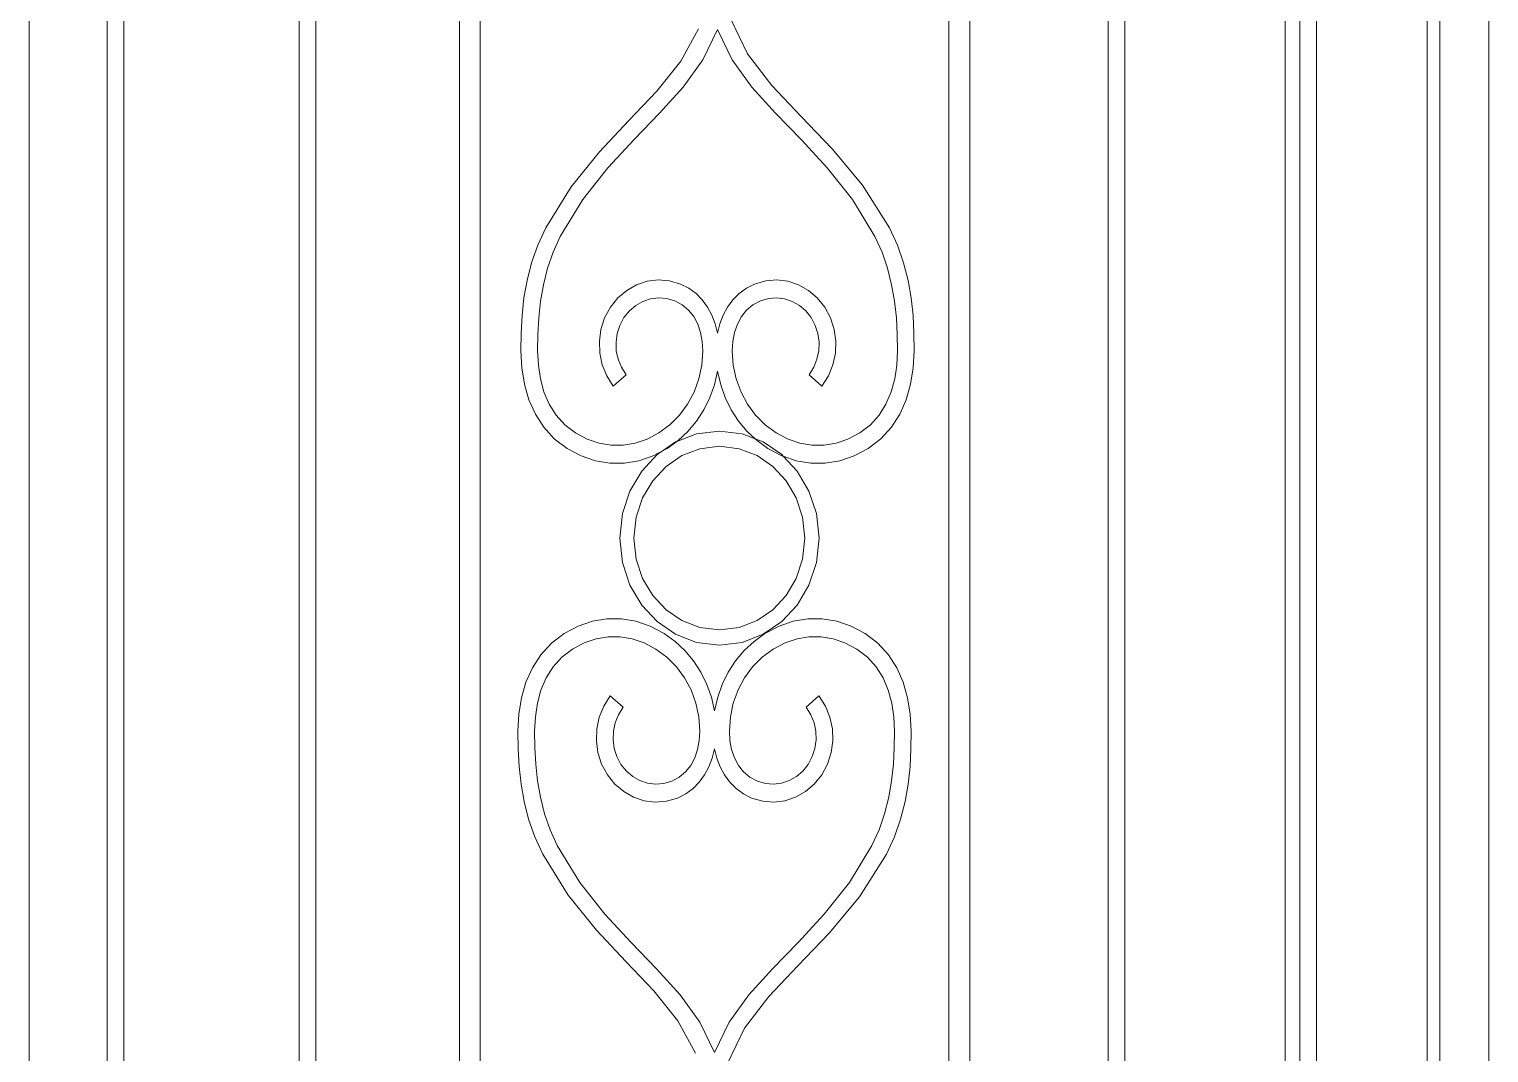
# Model space of a CAD drawing. Header units: millimetres. Extents: x 1832547 to 2001569, y -558009 to -417808.
# Drawn here: x 1948215 to 1948877, y -523340 to -522876 of the extents above; entities that cross this region are included whole.
import ezdxf

# ---------------------------------------------------------------- set-up
doc = ezdxf.new("R2010")
doc.units = ezdxf.units.MM
doc.header["$MEASUREMENT"] = 0
doc.layers.add('CA.thay 145', color=145, linetype='CONTINUOUS', lineweight=18)
doc.layers.add('CA_manh 08', color=8, linetype='CONTINUOUS', lineweight=9)

msp = doc.modelspace()

# ---------------------------------------------------------------- linework, layer by layer
at = {"layer": 'CA.thay 145'}
for points in [[(1948854.75, -523643.58), (1948854.75, -520420.8)], [(1948784.71, -520748.99), (1948784.71, -523643.58)]]:
    msp.add_lwpolyline(points, dxfattribs=at)
at = {"layer": 'CA_manh 08'}
for p, q in [((1948849.1, -522740.23), (1948849.1, -523473.59)), ((1948214.85, -523363.43), (1948214.85, -522851.16)), ((1948250.27, -522851.16), (1948250.27, -523363.43)), ((1948257.84, -523361.66), (1948257.84, -522851.77)), ((1948337.29, -522852.13), (1948337.29, -523368.32)), ((1948344.85, -523363.43), (1948344.85, -522851.16)), ((1948410.02, -522851.16), (1948410.02, -523363.43)), ((1948419.48, -523363.43), (1948419.48, -522851.16)), ((1948632.09, -522851.16), (1948632.09, -523363.43)), ((1948641.55, -523363.43), (1948641.55, -522851.16)), ((1948704.27, -522851.16), (1948704.27, -523363.43)), ((1948711.84, -522852.13), (1948711.84, -523368.32)), ((1948791.29, -522851.77), (1948791.29, -523361.66)), ((1948798.85, -523363.43), (1948798.85, -522851.16)), ((1948849.1, -522851.16), (1948849.1, -523363.43)), ((1948877.02, -523363.43), (1948877.02, -522850.39)), ((1948877.02, -523363.43), (1948877.02, -522850.39)), ((1948533.09, -522871.46), (1948540.68, -522887.25)), ((1948510.47, -522890.56), (1948518.53, -522875.94)), ((1948527.14, -522876.17), (1948520.52, -522889.88)), ((1948533.76, -522889.88), (1948527.14, -522876.17)), ((1948499.59, -522904.11), (1948510.47, -522890.56)), ((1948520.52, -522889.88), (1948511.53, -522902.28)), ((1948542.76, -522902.28), (1948533.76, -522889.88)), ((1948540.68, -522887.25), (1948551.73, -522901.6)), ((1948486.94, -522917.51), (1948499.59, -522904.11)), ((1948511.53, -522902.28), (1948500.86, -522914.09)), ((1948553.42, -522914.09), (1948542.76, -522902.28)), ((1948551.73, -522901.6), (1948564.98, -522915.58)), ((1948473.61, -522931.7), (1948486.94, -522917.51)), ((1948500.86, -522914.09), (1948489.25, -522926.04)), ((1948565.03, -522926.04), (1948553.42, -522914.09)), ((1948564.98, -522915.58), (1948579.14, -522930.28)), ((1948460.66, -522947.61), (1948473.61, -522931.7)), ((1948489.25, -522926.04), (1948477.39, -522938.88)), ((1948576.89, -522938.88), (1948565.03, -522926.04)), ((1948579.14, -522930.28), (1948592.95, -522946.78)), ((1948477.39, -522938.88), (1948465.99, -522953.33)), ((1948588.29, -522953.33), (1948576.89, -522938.88)), ((1948449.16, -522966.16), (1948460.66, -522947.61)), ((1948592.95, -522946.78), (1948605.13, -522966.16)), ((1948465.99, -522953.33), (1948455.76, -522970.12)), ((1948598.52, -522970.12), (1948588.29, -522953.33)), ((1948445.53, -522974.09), (1948449.16, -522966.16)), ((1948455.76, -522970.12), (1948452.53, -522977.24)), ((1948601.75, -522977.24), (1948598.52, -522970.12)), ((1948605.13, -522966.16), (1948608.75, -522974.09)), ((1948442.75, -522982.03), (1948445.53, -522974.09)), ((1948452.53, -522977.24), (1948450.02, -522984.53)), ((1948604.26, -522984.53), (1948601.75, -522977.24)), ((1948608.75, -522974.09), (1948611.53, -522982.03)), ((1948440.72, -522989.99), (1948442.75, -522982.03)), ((1948450.02, -522984.53), (1948448.16, -522991.95)), ((1948606.12, -522991.95), (1948604.26, -522984.53)), ((1948611.53, -522982.03), (1948613.57, -522989.99)), ((1948439.32, -522997.97), (1948440.72, -522989.99)), ((1948490.39, -522992.01), (1948495.2, -522990.42)), ((1948495.2, -522990.42), (1948500.21, -522989.8)), ((1948500.21, -522989.8), (1948505.3, -522990.2)), ((1948505.3, -522990.2), (1948510.34, -522991.64)), ((1948510.34, -522991.64), (1948514.07, -522993.51)), ((1948540.21, -522993.51), (1948543.94, -522991.64)), ((1948543.94, -522991.64), (1948548.98, -522990.2)), ((1948548.98, -522990.2), (1948554.07, -522989.8)), ((1948554.07, -522989.8), (1948559.08, -522990.42)), ((1948559.08, -522990.42), (1948563.89, -522992.01)), ((1948613.57, -522989.99), (1948614.96, -522997.97)), ((1948438.46, -523005.96), (1948439.32, -522997.97)), ((1948448.16, -522991.95), (1948446.86, -522999.45)), ((1948478.51, -523002.17), (1948481.92, -522997.92)), ((1948481.92, -522997.92), (1948485.92, -522994.52)), ((1948485.92, -522994.52), (1948490.39, -522992.01)), ((1948496.74, -522998.37), (1948493.27, -522999.52)), ((1948500.36, -522997.92), (1948496.74, -522998.37)), ((1948504.05, -522998.21), (1948500.36, -522997.92)), ((1948507.7, -522999.26), (1948504.05, -522998.21)), ((1948514.07, -522993.51), (1948517.36, -522995.93)), ((1948517.36, -522995.93), (1948520.2, -522998.82)), ((1948534.08, -522998.82), (1948536.92, -522995.93)), ((1948536.92, -522995.93), (1948540.21, -522993.51)), ((1948550.23, -522998.21), (1948546.58, -522999.26)), ((1948553.92, -522997.92), (1948550.23, -522998.21)), ((1948557.54, -522998.37), (1948553.92, -522997.92)), ((1948561.01, -522999.52), (1948557.54, -522998.37)), ((1948563.89, -522992.01), (1948568.36, -522994.52)), ((1948568.36, -522994.52), (1948572.36, -522997.92)), ((1948572.36, -522997.92), (1948575.77, -523002.17)), ((1948607.42, -522999.45), (1948606.12, -522991.95)), ((1948614.96, -522997.97), (1948615.82, -523005.96)), ((1948446.86, -522999.45), (1948446.03, -523006.98)), ((1948475.91, -523007.02), (1948478.51, -523002.17)), ((1948487.15, -523003.8), (1948484.68, -523006.87)), ((1948490.04, -523001.34), (1948487.15, -523003.8)), ((1948493.27, -522999.52), (1948490.04, -523001.34)), ((1948511.13, -523001.07), (1948507.7, -522999.26)), ((1948514.01, -523003.48), (1948511.13, -523001.07)), ((1948516.35, -523006.41), (1948514.01, -523003.48)), ((1948520.2, -522998.82), (1948522.6, -523002.13)), ((1948522.6, -523002.13), (1948524.56, -523005.79)), ((1948529.72, -523005.79), (1948531.68, -523002.13)), ((1948531.68, -523002.13), (1948534.08, -522998.82)), ((1948540.27, -523003.48), (1948537.93, -523006.41)), ((1948543.15, -523001.07), (1948540.27, -523003.48)), ((1948546.58, -522999.26), (1948543.15, -523001.07)), ((1948564.24, -523001.34), (1948561.01, -522999.52)), ((1948567.13, -523003.8), (1948564.24, -523001.34)), ((1948569.6, -523006.87), (1948567.13, -523003.8)), ((1948575.77, -523002.17), (1948578.37, -523007.03)), ((1948608.25, -523006.98), (1948607.42, -522999.45)), ((1948438.04, -523013.96), (1948438.46, -523005.96)), ((1948446.03, -523006.98), (1948445.61, -523014.49)), ((1948474.24, -523012.21), (1948475.91, -523007.02)), ((1948482.79, -523010.39), (1948481.59, -523014.15)), ((1948484.68, -523006.87), (1948482.79, -523010.39)), ((1948518.15, -523009.8), (1948516.35, -523006.41)), ((1948519.42, -523013.58), (1948518.15, -523009.8)), ((1948524.56, -523005.79), (1948526.07, -523009.76)), ((1948526.07, -523009.76), (1948527.14, -523013.96)), ((1948527.14, -523013.96), (1948528.21, -523009.76)), ((1948528.21, -523009.76), (1948529.72, -523005.79)), ((1948536.13, -523009.8), (1948534.86, -523013.58)), ((1948537.93, -523006.41), (1948536.13, -523009.8)), ((1948571.49, -523010.39), (1948569.6, -523006.87)), ((1948572.69, -523014.15), (1948571.49, -523010.39)), ((1948578.37, -523007.03), (1948580.04, -523012.21)), ((1948608.67, -523014.49), (1948608.25, -523006.98)), ((1948615.82, -523005.96), (1948616.24, -523013.96)), ((1948437.94, -523021.98), (1948438.04, -523013.96)), ((1948445.61, -523014.49), (1948445.51, -523021.92)), ((1948473.51, -523017.57), (1948474.24, -523012.21)), ((1948473.7, -523022.97), (1948473.51, -523017.57)), ((1948481.59, -523014.15), (1948481.07, -523018.04)), ((1948481.07, -523018.04), (1948481.21, -523021.94)), ((1948520.18, -523017.66), (1948519.42, -523013.58)), ((1948520.44, -523021.99), (1948520.18, -523017.66)), ((1948534.1, -523017.66), (1948533.84, -523021.99)), ((1948534.86, -523013.58), (1948534.1, -523017.66)), ((1948573.21, -523018.04), (1948572.69, -523014.15)), ((1948573.07, -523021.94), (1948573.21, -523018.04)), ((1948580.04, -523012.21), (1948580.77, -523017.57)), ((1948580.77, -523017.57), (1948580.58, -523022.97)), ((1948608.77, -523021.92), (1948608.67, -523014.49)), ((1948616.24, -523013.96), (1948616.34, -523021.98)), ((1948438.35, -523029.69), (1948437.94, -523021.98)), ((1948445.51, -523021.92), (1948445.83, -523028.43)), ((1948474.81, -523028.26), (1948473.7, -523022.97)), ((1948481.21, -523021.94), (1948482.03, -523025.77)), ((1948519.99, -523028.47), (1948520.44, -523021.99)), ((1948533.84, -523021.99), (1948534.29, -523028.47)), ((1948572.25, -523025.77), (1948573.07, -523021.94)), ((1948580.58, -523022.97), (1948579.47, -523028.26)), ((1948608.45, -523028.43), (1948608.77, -523021.92)), ((1948616.34, -523021.98), (1948615.93, -523029.7)), ((1948439.55, -523037.13), (1948438.35, -523029.69)), ((1948445.83, -523028.43), (1948446.77, -523034.69)), ((1948476.84, -523033.29), (1948474.81, -523028.26)), ((1948482.03, -523025.77), (1948483.5, -523029.41)), ((1948483.5, -523029.41), (1948485.63, -523032.77)), ((1948518.66, -523034.72), (1948519.99, -523028.47)), ((1948527.14, -523031.22), (1948525.73, -523037.34)), ((1948528.55, -523037.34), (1948527.14, -523031.22)), ((1948534.29, -523028.47), (1948535.63, -523034.72)), ((1948568.65, -523032.77), (1948570.78, -523029.41)), ((1948570.78, -523029.41), (1948572.25, -523025.77)), ((1948579.47, -523028.26), (1948577.44, -523033.29)), ((1948607.51, -523034.69), (1948608.45, -523028.43)), ((1948615.93, -523029.7), (1948614.73, -523037.13)), ((1948441.58, -523044.17), (1948439.55, -523037.13)), ((1948446.77, -523034.69), (1948448.38, -523040.62)), ((1948479.78, -523037.92), (1948476.84, -523033.29)), ((1948485.63, -523032.77), (1948479.78, -523037.92)), ((1948516.49, -523040.64), (1948518.66, -523034.72)), ((1948525.73, -523037.34), (1948523.65, -523043.2)), ((1948530.63, -523043.2), (1948528.55, -523037.34)), ((1948535.63, -523034.72), (1948537.79, -523040.64)), ((1948574.5, -523037.92), (1948568.65, -523032.77)), ((1948577.44, -523033.29), (1948574.5, -523037.92)), ((1948605.9, -523040.62), (1948607.51, -523034.69)), ((1948614.73, -523037.13), (1948612.7, -523044.17)), ((1948444.48, -523050.71), (1948441.58, -523044.17)), ((1948448.38, -523040.62), (1948450.73, -523046.13)), ((1948513.54, -523046.13), (1948516.49, -523040.64)), ((1948523.65, -523043.2), (1948520.93, -523048.72)), ((1948533.35, -523048.72), (1948530.63, -523043.2)), ((1948537.79, -523040.64), (1948540.74, -523046.13)), ((1948603.55, -523046.13), (1948605.9, -523040.62)), ((1948612.7, -523044.17), (1948609.8, -523050.71)), ((1948448.3, -523056.63), (1948444.48, -523050.71)), ((1948450.73, -523046.13), (1948453.85, -523051.11)), ((1948453.85, -523051.11), (1948457.81, -523055.49)), ((1948505.5, -523055.49), (1948509.86, -523051.11)), ((1948509.86, -523051.11), (1948513.54, -523046.13)), ((1948520.93, -523048.72), (1948517.6, -523053.84)), ((1948536.68, -523053.84), (1948533.35, -523048.72)), ((1948540.74, -523046.13), (1948544.42, -523051.11)), ((1948544.42, -523051.11), (1948548.79, -523055.49)), ((1948596.48, -523055.49), (1948600.43, -523051.11)), ((1948600.43, -523051.11), (1948603.55, -523046.13)), ((1948609.8, -523050.71), (1948605.98, -523056.63)), ((1948453.08, -523061.83), (1948448.3, -523056.63)), ((1948457.81, -523055.49), (1948462.65, -523059.16)), ((1948500.49, -523059.16), (1948505.5, -523055.49)), ((1948517.6, -523053.84), (1948513.7, -523058.51)), ((1948540.58, -523058.51), (1948536.68, -523053.84)), ((1948548.79, -523055.49), (1948553.79, -523059.16)), ((1948591.63, -523059.16), (1948596.48, -523055.49)), ((1948605.98, -523056.63), (1948601.2, -523061.83)), ((1948458.86, -523066.2), (1948453.08, -523061.83)), ((1948462.65, -523059.16), (1948467.99, -523061.98)), ((1948467.99, -523061.98), (1948473.4, -523063.86)), ((1948473.4, -523063.86), (1948478.85, -523064.8)), ((1948484.3, -523064.8), (1948489.75, -523063.86)), ((1948489.75, -523063.86), (1948495.15, -523061.98)), ((1948495.15, -523061.98), (1948500.49, -523059.16)), ((1948502.39, -523067.19), (1948508.12, -523063.28)), ((1948508.65, -523063.07), (1948504.28, -523066.2)), ((1948508.12, -523063.28), (1948508.65, -523063.07)), ((1948517.63, -523059.62), (1948508.65, -523063.07)), ((1948508.65, -523063.07), (1948509.25, -523062.65)), ((1948513.7, -523058.51), (1948509.25, -523062.65)), ((1948517.63, -523059.62), (1948527.99, -523058.34)), ((1948527.99, -523058.34), (1948538.35, -523059.62)), ((1948544.2, -523061.87), (1948538.35, -523059.62)), ((1948540.58, -523058.51), (1948544.2, -523061.87)), ((1948545.04, -523062.65), (1948544.2, -523061.87)), ((1948544.2, -523061.87), (1948547.87, -523063.28)), ((1948550, -523066.2), (1948545.04, -523062.65)), ((1948547.87, -523063.28), (1948556.26, -523069.02)), ((1948553.79, -523059.16), (1948559.13, -523061.98)), ((1948559.13, -523061.98), (1948564.53, -523063.86)), ((1948564.53, -523063.86), (1948569.98, -523064.8)), ((1948575.43, -523064.8), (1948580.88, -523063.86)), ((1948586.29, -523061.98), (1948580.88, -523063.86)), ((1948586.29, -523061.98), (1948591.63, -523059.16)), ((1948601.2, -523061.83), (1948595.42, -523066.2)), ((1948458.86, -523066.2), (1948465.23, -523069.55)), ((1948471.72, -523071.78), (1948465.23, -523069.55)), ((1948478.85, -523064.8), (1948484.3, -523064.8)), ((1948497.91, -523069.55), (1948491.42, -523071.78)), ((1948492.72, -523076.54), (1948499.72, -523069.02)), ((1948497.91, -523069.55), (1948502.39, -523067.19)), ((1948502.39, -523067.19), (1948499.72, -523069.02)), ((1948504.28, -523066.2), (1948502.39, -523067.19)), ((1948510.95, -523069.49), (1948503.75, -523074.41)), ((1948519.11, -523066.36), (1948510.95, -523069.49)), ((1948527.99, -523065.26), (1948519.11, -523066.36)), ((1948536.88, -523066.36), (1948527.99, -523065.26)), ((1948545.04, -523069.49), (1948536.88, -523066.36)), ((1948552.24, -523074.41), (1948545.04, -523069.49)), ((1948556.37, -523069.55), (1948550, -523066.2)), ((1948556.26, -523069.02), (1948556.94, -523069.75)), ((1948556.94, -523069.75), (1948556.37, -523069.55)), ((1948556.94, -523069.75), (1948562.86, -523071.78)), ((1948563.27, -523076.54), (1948556.94, -523069.75)), ((1948569.98, -523064.8), (1948575.43, -523064.8)), ((1948589.05, -523069.55), (1948582.56, -523071.78)), ((1948595.42, -523066.2), (1948589.05, -523069.55)), ((1948478.28, -523072.9), (1948471.72, -523071.78)), ((1948478.28, -523072.9), (1948484.86, -523072.9)), ((1948484.86, -523072.9), (1948491.42, -523071.78)), ((1948487.38, -523085.56), (1948492.72, -523076.54)), ((1948503.75, -523074.41), (1948497.74, -523080.87)), ((1948558.24, -523080.87), (1948552.24, -523074.41)), ((1948569.42, -523072.9), (1948562.86, -523071.78)), ((1948563.27, -523076.54), (1948568.61, -523085.56)), ((1948576, -523072.9), (1948569.42, -523072.9)), ((1948582.56, -523071.78), (1948576, -523072.9)), ((1948497.74, -523080.87), (1948493.16, -523088.6)), ((1948562.82, -523088.6), (1948558.24, -523080.87)), ((1948483.97, -523095.78), (1948487.38, -523085.56)), ((1948493.16, -523088.6), (1948490.24, -523097.36)), ((1948565.74, -523097.36), (1948562.82, -523088.6)), ((1948568.61, -523085.56), (1948572.01, -523095.78)), ((1948482.78, -523106.91), (1948483.97, -523095.78)), ((1948490.24, -523097.36), (1948489.22, -523106.91)), ((1948566.77, -523106.91), (1948565.74, -523097.36)), ((1948572.01, -523095.78), (1948573.21, -523106.91)), ((1948483.97, -523118.04), (1948482.78, -523106.91)), ((1948489.22, -523106.91), (1948490.24, -523116.45)), ((1948565.74, -523116.45), (1948566.77, -523106.91)), ((1948573.21, -523106.91), (1948572.01, -523118.04)), ((1948490.24, -523116.45), (1948493.16, -523125.21)), ((1948562.82, -523125.21), (1948565.74, -523116.45)), ((1948487.38, -523128.26), (1948483.97, -523118.04)), ((1948572.01, -523118.04), (1948568.61, -523128.26)), ((1948492.72, -523137.27), (1948487.38, -523128.26)), ((1948493.16, -523125.21), (1948497.74, -523132.95)), ((1948558.24, -523132.95), (1948562.82, -523125.21)), ((1948568.61, -523128.26), (1948563.27, -523137.27)), ((1948499.72, -523144.8), (1948492.72, -523137.27)), ((1948497.74, -523132.95), (1948503.75, -523139.4)), ((1948552.24, -523139.4), (1948558.24, -523132.95)), ((1948563.27, -523137.27), (1948556.26, -523144.8)), ((1948476.92, -523143.54), (1948470.37, -523144.66)), ((1948483.51, -523143.54), (1948476.92, -523143.54)), ((1948490.06, -523144.66), (1948483.51, -523143.54)), ((1948503.75, -523139.4), (1948510.95, -523144.32)), ((1948545.04, -523144.32), (1948552.24, -523139.4)), ((1948568.07, -523143.54), (1948561.51, -523144.66)), ((1948574.65, -523143.54), (1948568.07, -523143.54)), ((1948581.2, -523144.66), (1948574.65, -523143.54)), ((1948457.51, -523150.24), (1948451.73, -523154.6)), ((1948457.51, -523150.24), (1948463.88, -523146.89)), ((1948470.37, -523144.66), (1948463.88, -523146.89)), ((1948496.55, -523146.89), (1948490.06, -523144.66)), ((1948502.92, -523150.24), (1948496.55, -523146.89)), ((1948508.12, -523150.54), (1948499.72, -523144.8)), ((1948507.89, -523153.79), (1948502.92, -523150.24)), ((1948517.63, -523154.19), (1948508.12, -523150.54)), ((1948510.95, -523144.32), (1948519.11, -523147.45)), ((1948519.11, -523147.45), (1948527.99, -523148.56)), ((1948527.99, -523148.56), (1948536.88, -523147.45)), ((1948536.88, -523147.45), (1948545.04, -523144.32)), ((1948547.87, -523150.54), (1948538.35, -523154.19)), ((1948548.65, -523150.24), (1948543.68, -523153.79)), ((1948556.26, -523144.8), (1948547.87, -523150.54)), ((1948555.02, -523146.89), (1948548.65, -523150.24)), ((1948561.51, -523144.66), (1948555.02, -523146.89)), ((1948587.69, -523146.89), (1948581.2, -523144.66)), ((1948594.06, -523150.24), (1948587.69, -523146.89)), ((1948599.85, -523154.6), (1948594.06, -523150.24)), ((1948451.73, -523154.6), (1948446.95, -523159.81)), ((1948456.45, -523160.95), (1948461.29, -523157.28)), ((1948461.29, -523157.28), (1948466.64, -523154.46)), ((1948466.64, -523154.46), (1948472.05, -523152.58)), ((1948472.05, -523152.58), (1948477.49, -523151.64)), ((1948477.49, -523151.64), (1948482.95, -523151.64)), ((1948482.95, -523151.64), (1948488.39, -523152.58)), ((1948488.39, -523152.58), (1948493.8, -523154.46)), ((1948493.8, -523154.46), (1948499.14, -523157.28)), ((1948499.14, -523157.28), (1948504.14, -523160.95)), ((1948512.34, -523157.93), (1948507.89, -523153.79)), ((1948527.99, -523155.48), (1948517.63, -523154.19)), ((1948538.35, -523154.19), (1948527.99, -523155.48)), ((1948543.68, -523153.79), (1948539.23, -523157.93)), ((1948547.43, -523160.95), (1948552.43, -523157.28)), ((1948552.43, -523157.28), (1948557.77, -523154.46)), ((1948557.77, -523154.46), (1948563.18, -523152.58)), ((1948563.18, -523152.58), (1948568.62, -523151.64)), ((1948568.62, -523151.64), (1948574.08, -523151.64)), ((1948574.08, -523151.64), (1948579.52, -523152.58)), ((1948584.93, -523154.46), (1948579.52, -523152.58)), ((1948584.93, -523154.46), (1948590.28, -523157.28)), ((1948590.28, -523157.28), (1948595.12, -523160.95)), ((1948604.62, -523159.81), (1948599.85, -523154.6)), ((1948446.95, -523159.81), (1948443.13, -523165.73)), ((1948452.49, -523165.33), (1948456.45, -523160.95)), ((1948504.14, -523160.95), (1948508.51, -523165.32)), ((1948516.25, -523162.6), (1948512.34, -523157.93)), ((1948519.58, -523167.72), (1948516.25, -523162.6)), ((1948535.32, -523162.6), (1948532, -523167.72)), ((1948539.23, -523157.93), (1948535.32, -523162.6)), ((1948543.06, -523165.32), (1948547.43, -523160.95)), ((1948595.12, -523160.95), (1948599.08, -523165.33)), ((1948608.44, -523165.73), (1948604.62, -523159.81)), ((1948443.13, -523165.73), (1948440.23, -523172.27)), ((1948447.03, -523175.81), (1948449.37, -523170.31)), ((1948449.37, -523170.31), (1948452.49, -523165.33)), ((1948508.51, -523165.32), (1948512.19, -523170.3)), ((1948512.19, -523170.3), (1948515.14, -523175.8)), ((1948522.3, -523173.24), (1948519.58, -523167.72)), ((1948532, -523167.72), (1948529.28, -523173.24)), ((1948536.43, -523175.8), (1948539.38, -523170.3)), ((1948539.38, -523170.3), (1948543.06, -523165.32)), ((1948599.08, -523165.33), (1948602.2, -523170.31)), ((1948602.2, -523170.31), (1948604.54, -523175.81)), ((1948611.35, -523172.27), (1948608.44, -523165.73)), ((1948440.23, -523172.27), (1948438.2, -523179.31)), ((1948445.42, -523181.74), (1948447.03, -523175.81)), ((1948515.14, -523175.8), (1948517.3, -523181.72)), ((1948524.38, -523179.09), (1948522.3, -523173.24)), ((1948529.28, -523173.24), (1948527.2, -523179.09)), ((1948534.27, -523181.72), (1948536.43, -523175.8)), ((1948604.54, -523175.81), (1948606.16, -523181.74)), ((1948613.37, -523179.31), (1948611.35, -523172.27)), ((1948438.2, -523179.31), (1948437, -523186.74)), ((1948444.47, -523188.01), (1948445.42, -523181.74)), ((1948475.49, -523183.15), (1948473.46, -523188.18)), ((1948478.43, -523178.52), (1948475.49, -523183.15)), ((1948484.28, -523183.67), (1948478.43, -523178.52)), ((1948482.15, -523187.03), (1948484.28, -523183.67)), ((1948517.3, -523181.72), (1948518.63, -523187.97)), ((1948525.79, -523185.22), (1948524.38, -523179.09)), ((1948527.2, -523179.09), (1948525.79, -523185.22)), ((1948532.94, -523187.97), (1948534.27, -523181.72)), ((1948573.15, -523178.52), (1948567.29, -523183.67)), ((1948567.29, -523183.67), (1948569.42, -523187.03)), ((1948576.08, -523183.15), (1948573.15, -523178.52)), ((1948578.11, -523188.18), (1948576.08, -523183.15)), ((1948606.16, -523181.74), (1948607.1, -523188.01)), ((1948614.57, -523186.74), (1948613.37, -523179.31)), ((1948437, -523186.74), (1948436.59, -523194.46)), ((1948444.15, -523194.52), (1948444.47, -523188.01)), ((1948473.46, -523188.18), (1948472.35, -523193.47)), ((1948480.67, -523190.67), (1948482.15, -523187.03)), ((1948518.63, -523187.97), (1948519.08, -523194.45)), ((1948532.49, -523194.45), (1948532.94, -523187.97)), ((1948569.42, -523187.03), (1948570.9, -523190.67)), ((1948579.22, -523193.47), (1948578.11, -523188.18)), ((1948607.1, -523188.01), (1948607.42, -523194.52)), ((1948614.98, -523194.46), (1948614.57, -523186.74)), ((1948436.59, -523194.46), (1948436.68, -523202.48)), ((1948444.26, -523201.95), (1948444.15, -523194.52)), ((1948472.35, -523193.47), (1948472.15, -523198.87)), ((1948479.71, -523198.4), (1948479.86, -523194.49)), ((1948479.86, -523194.49), (1948480.67, -523190.67)), ((1948519.08, -523194.45), (1948518.83, -523198.78)), ((1948532.74, -523198.78), (1948532.49, -523194.45)), ((1948570.9, -523190.67), (1948571.71, -523194.49)), ((1948571.71, -523194.49), (1948571.86, -523198.4)), ((1948579.42, -523198.87), (1948579.22, -523193.47)), ((1948607.42, -523194.52), (1948607.31, -523201.95)), ((1948614.89, -523202.48), (1948614.98, -523194.46)), ((1948436.68, -523202.48), (1948437.11, -523210.48)), ((1948444.68, -523209.46), (1948444.26, -523201.95)), ((1948472.15, -523198.87), (1948472.89, -523204.23)), ((1948480.24, -523202.29), (1948479.71, -523198.4)), ((1948481.44, -523206.04), (1948480.24, -523202.29)), ((1948518.07, -523202.86), (1948516.79, -523206.64)), ((1948518.83, -523198.78), (1948518.07, -523202.86)), ((1948524.72, -523206.68), (1948525.79, -523202.48)), ((1948525.79, -523202.48), (1948526.85, -523206.68)), ((1948533.5, -523202.86), (1948532.74, -523198.78)), ((1948534.78, -523206.64), (1948533.5, -523202.86)), ((1948571.33, -523202.29), (1948570.13, -523206.04)), ((1948571.86, -523198.4), (1948571.33, -523202.29)), ((1948578.68, -523204.23), (1948579.42, -523198.87)), ((1948607.31, -523201.95), (1948606.89, -523209.46)), ((1948614.46, -523210.48), (1948614.89, -523202.48)), ((1948445.5, -523216.98), (1948444.68, -523209.46)), ((1948472.89, -523204.23), (1948474.55, -523209.41)), ((1948474.55, -523209.41), (1948477.15, -523214.27)), ((1948483.32, -523209.57), (1948481.44, -523206.04)), ((1948485.79, -523212.64), (1948483.32, -523209.57)), ((1948514.99, -523210.03), (1948512.66, -523212.96)), ((1948516.79, -523206.64), (1948514.99, -523210.03)), ((1948523.21, -523210.64), (1948524.72, -523206.68)), ((1948526.85, -523206.68), (1948528.36, -523210.64)), ((1948536.58, -523210.03), (1948534.78, -523206.64)), ((1948538.92, -523212.96), (1948536.58, -523210.03)), ((1948568.25, -523209.57), (1948565.78, -523212.64)), ((1948570.13, -523206.04), (1948568.25, -523209.57)), ((1948574.42, -523214.27), (1948577.02, -523209.41)), ((1948577.02, -523209.41), (1948578.68, -523204.23)), ((1948606.89, -523209.46), (1948606.07, -523216.98)), ((1948437.11, -523210.48), (1948437.97, -523218.47)), ((1948477.15, -523214.27), (1948480.56, -523218.51)), ((1948488.68, -523215.1), (1948485.79, -523212.64)), ((1948491.91, -523216.92), (1948488.68, -523215.1)), ((1948495.38, -523218.07), (1948491.91, -523216.92)), ((1948509.78, -523215.37), (1948506.35, -523217.18)), ((1948512.66, -523212.96), (1948509.78, -523215.37)), ((1948518.85, -523217.62), (1948521.25, -523214.31)), ((1948521.25, -523214.31), (1948523.21, -523210.64)), ((1948528.36, -523210.64), (1948530.32, -523214.31)), ((1948530.32, -523214.31), (1948532.72, -523217.62)), ((1948541.79, -523215.37), (1948538.92, -523212.96)), ((1948545.22, -523217.18), (1948541.79, -523215.37)), ((1948559.66, -523216.92), (1948556.19, -523218.07)), ((1948562.89, -523215.1), (1948559.66, -523216.92)), ((1948565.78, -523212.64), (1948562.89, -523215.1)), ((1948571.01, -523218.51), (1948574.42, -523214.27)), ((1948613.6, -523218.47), (1948614.46, -523210.48)), ((1948437.97, -523218.47), (1948439.36, -523226.45)), ((1948446.8, -523224.48), (1948445.5, -523216.98)), ((1948480.56, -523218.51), (1948484.57, -523221.91)), ((1948484.57, -523221.91), (1948489.04, -523224.43)), ((1948499.01, -523218.52), (1948495.38, -523218.07)), ((1948502.69, -523218.23), (1948499.01, -523218.52)), ((1948506.35, -523217.18), (1948502.69, -523218.23)), ((1948508.99, -523224.8), (1948512.72, -523222.92)), ((1948512.72, -523222.92), (1948516, -523220.51)), ((1948516, -523220.51), (1948518.85, -523217.62)), ((1948532.72, -523217.62), (1948535.57, -523220.51)), ((1948535.57, -523220.51), (1948538.85, -523222.92)), ((1948538.85, -523222.92), (1948542.58, -523224.8)), ((1948548.88, -523218.23), (1948545.22, -523217.18)), ((1948552.56, -523218.52), (1948548.88, -523218.23)), ((1948556.19, -523218.07), (1948552.56, -523218.52)), ((1948562.53, -523224.43), (1948567, -523221.91)), ((1948567, -523221.91), (1948571.01, -523218.51)), ((1948606.07, -523216.98), (1948604.77, -523224.48)), ((1948612.21, -523226.45), (1948613.6, -523218.47)), ((1948439.36, -523226.45), (1948441.39, -523234.41)), ((1948448.67, -523231.91), (1948446.8, -523224.48)), ((1948489.04, -523224.43), (1948493.85, -523226.02)), ((1948493.85, -523226.02), (1948498.86, -523226.64)), ((1948498.86, -523226.64), (1948503.95, -523226.24)), ((1948503.95, -523226.24), (1948508.99, -523224.8)), ((1948542.58, -523224.8), (1948547.62, -523226.24)), ((1948547.62, -523226.24), (1948552.71, -523226.64)), ((1948552.71, -523226.64), (1948557.73, -523226.02)), ((1948557.73, -523226.02), (1948562.53, -523224.43)), ((1948604.77, -523224.48), (1948602.9, -523231.91)), ((1948610.18, -523234.41), (1948612.21, -523226.45)), ((1948441.39, -523234.41), (1948444.17, -523242.35)), ((1948451.18, -523239.2), (1948448.67, -523231.91)), ((1948602.9, -523231.91), (1948600.39, -523239.2)), ((1948607.4, -523242.35), (1948610.18, -523234.41)), ((1948444.17, -523242.35), (1948447.8, -523250.28)), ((1948454.41, -523246.32), (1948451.18, -523239.2)), ((1948600.39, -523239.2), (1948597.16, -523246.32)), ((1948603.77, -523250.28), (1948607.4, -523242.35)), ((1948464.63, -523263.11), (1948454.41, -523246.32)), ((1948597.16, -523246.32), (1948586.94, -523263.11)), ((1948447.8, -523250.28), (1948459.3, -523268.83)), ((1948591.6, -523269.65), (1948603.77, -523250.28)), ((1948476.03, -523277.56), (1948464.63, -523263.11)), ((1948586.94, -523263.11), (1948575.54, -523277.56)), ((1948459.3, -523268.83), (1948472.26, -523284.73)), ((1948577.79, -523286.15), (1948591.6, -523269.65)), ((1948487.89, -523290.39), (1948476.03, -523277.56)), ((1948575.54, -523277.56), (1948563.68, -523290.39)), ((1948472.26, -523284.73), (1948485.59, -523298.93)), ((1948563.62, -523300.86), (1948577.79, -523286.15)), ((1948499.51, -523302.35), (1948487.89, -523290.39)), ((1948563.68, -523290.39), (1948552.06, -523302.35)), ((1948485.59, -523298.93), (1948498.23, -523312.33)), ((1948510.17, -523314.16), (1948499.51, -523302.35)), ((1948552.06, -523302.35), (1948541.4, -523314.16)), ((1948550.38, -523314.84), (1948563.62, -523300.86)), ((1948498.23, -523312.33), (1948509.12, -523325.88)), ((1948519.17, -523326.56), (1948510.17, -523314.16)), ((1948541.4, -523314.16), (1948532.41, -523326.56)), ((1948539.32, -523329.19), (1948550.38, -523314.84)), ((1948509.12, -523325.88), (1948517.17, -523340.5)), ((1948525.79, -523340.27), (1948519.17, -523326.56)), ((1948532.41, -523326.56), (1948525.79, -523340.27)), ((1948531.73, -523344.98), (1948539.32, -523329.19))]:
    msp.add_line(p, q, dxfattribs=at)

doc.saveas('drawing.dxf')
